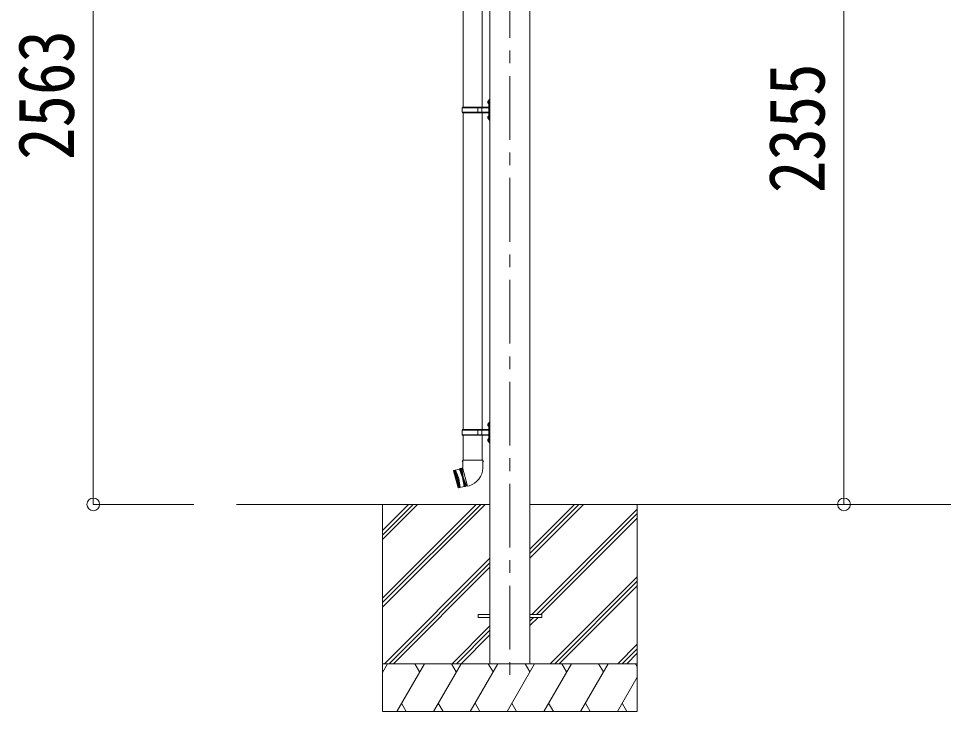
# Model space of a CAD drawing. Units: millimetres at full size, sheet at 1:40. Extents: x -11243 to 11243, y -7760 to 7760.
# Drawn here: x 807 to 3712, y -5222 to -3046 of the extents above; entities that cross this region are included whole.
import ezdxf
from ezdxf.enums import TextEntityAlignment as Align

# ---------------------------------------------------------------- set-up
doc = ezdxf.new("R2010")
doc.units = ezdxf.units.MM
doc.header["$LTSCALE"] = 40
doc.header["$PDMODE"] = 32
doc.header["$PDSIZE"] = 40
doc.linetypes.add('CHAIN1', pattern=[8, 5, -1, 1, -1])
doc.layers.add('0-3_ELV2', color=7, linetype='Continuous', lineweight=9)
doc.layers.add('0-6_OTH_LINE', color=6, linetype='Continuous', lineweight=9)
doc.styles.add('ＭＳ ゴシック', font='')
doc.styles.get('ＭＳ ゴシック').set_extended_font_data('MS Gothic')

msp = doc.modelspace()

# ---------------------------------------------------------------- linework, layer by layer
at = {"layer": '0-3_ELV2', "color": 5, "linetype": 'CHAIN1'}
msp.add_line((2350.21, -1946.82), (2350.21, -5122.26), dxfattribs=at)
at = {"layer": '0-3_ELV2', "color": 4}
for p, q in [((2287.71, -2217.75), (2287.71, -5071.65)), ((2412.71, -2217.75), (2412.71, -5071.65)), ((2250.21, -4917.15), (2287.71, -4917.15)), ((2250.21, -4917.15), (2250.21, -4926.15)), ((2250.21, -4926.15), (2287.71, -4926.15)), ((2412.71, -4917.15), (2450.21, -4917.15)), ((2412.71, -4926.15), (2450.21, -4926.15)), ((2450.21, -4917.15), (2450.21, -4926.15))]:
    msp.add_line(p, q, dxfattribs=at)
at = {"layer": '0-3_ELV2'}
for p, q in [((2203.86, -2434.65), (2203.86, -3324.14)), ((2263.56, -2434.65), (2263.56, -3324.14)), ((2281.41, -3307), (2283.46, -3308)), ((2282.68, -3305), (2283.31, -3305)), ((2282.68, -3305), (2282.68, -3313.3)), ((2283.31, -3305), (2283.71, -3305.4)), ((2283.46, -3308), (2284.07, -3309.15)), ((2285.71, -3300.65), (2283.71, -3302.65)), ((2283.71, -3302.65), (2283.71, -3363.65)), ((2285.71, -3300.65), (2285.71, -3365.65)), ((2285.71, -3300.65), (2287.71, -3300.65)), ((2287.71, -3365.65), (2287.71, -3300.65)), ((2200.71, -3326.15), (2201.71, -3324.15)), ((2200.71, -3340.15), (2200.71, -3326.15)), ((2249.21, -3326.15), (2200.71, -3326.15)), ((2200.71, -3340.15), (2201.71, -3342.15)), ((2249.21, -3340.15), (2200.71, -3340.15)), ((2283.21, -3324.15), (2201.71, -3324.15)), ((2249.21, -3342.15), (2249.21, -3324.15)), ((2249.96, -3324.15), (2251.96, -3326.15)), ((2249.96, -3342.15), (2251.96, -3340.15)), ((2283.21, -3326.15), (2251.96, -3326.15)), ((2283.21, -3340.15), (2251.96, -3340.15)), ((2262.34, -3326.15), (2260.34, -3324.15)), ((2262.34, -3340.15), (2260.34, -3342.15)), ((2262.34, -3340.15), (2262.34, -3326.15)), ((2282.68, -3313.3), (2283.31, -3313.3)), ((2201.71, -3342.15), (2283.21, -3342.15)), ((2203.86, -3342.14), (2203.86, -4336.65)), ((2263.56, -3342.14), (2263.56, -4336.65)), ((2281.41, -3355), (2283.46, -3356)), ((2282.68, -3353), (2283.31, -3353)), ((2282.68, -3353), (2282.68, -3361.3)), ((2282.68, -3361.3), (2283.31, -3361.3)), ((2283.31, -3353), (2283.31, -3361.3)), ((2283.31, -3353), (2283.71, -3353.4)), ((2283.31, -3361.3), (2283.71, -3360.9)), ((2283.46, -3356), (2284.07, -3357.15)), ((2283.71, -3363.65), (2285.71, -3365.65)), ((2287.71, -3365.65), (2285.71, -3365.65)), ((2281.41, -4319.5), (2283.46, -4320.5)), ((2282.68, -4317.5), (2283.31, -4317.5)), ((2282.68, -4317.5), (2282.68, -4325.8)), ((2282.68, -4325.8), (2283.31, -4325.8)), ((2283.31, -4317.5), (2283.71, -4317.9)), ((2283.46, -4320.5), (2284.07, -4321.65)), ((2285.71, -4313.15), (2283.71, -4315.15)), ((2283.71, -4315.15), (2283.71, -4376.15)), ((2285.71, -4313.15), (2285.71, -4378.15)), ((2285.71, -4313.15), (2287.71, -4313.15)), ((2287.71, -4378.15), (2287.71, -4313.15)), ((2200.71, -4338.65), (2201.71, -4336.65)), ((2200.71, -4352.65), (2200.71, -4338.65)), ((2249.21, -4338.65), (2200.71, -4338.65)), ((2200.71, -4352.65), (2201.71, -4354.65)), ((2249.21, -4352.65), (2200.71, -4352.65)), ((2283.21, -4336.65), (2201.71, -4336.65)), ((2201.71, -4354.65), (2283.21, -4354.65)), ((2203.86, -4354.65), (2203.86, -4432.52)), ((2249.21, -4354.65), (2249.21, -4336.65)), ((2249.96, -4336.65), (2251.96, -4338.65)), ((2249.96, -4354.65), (2251.96, -4352.65)), ((2283.21, -4338.65), (2251.96, -4338.65)), ((2283.21, -4352.65), (2251.96, -4352.65)), ((2262.34, -4338.65), (2260.34, -4336.65)), ((2262.34, -4352.65), (2260.34, -4354.65)), ((2262.34, -4352.65), (2262.34, -4338.65)), ((2263.56, -4354.65), (2263.56, -4432.52)), ((2281.41, -4367.5), (2283.46, -4368.5)), ((2282.68, -4365.5), (2283.31, -4365.5)), ((2282.68, -4365.5), (2282.68, -4373.8)), ((2282.68, -4373.8), (2283.31, -4373.8)), ((2283.31, -4365.5), (2283.31, -4373.8)), ((2283.31, -4365.5), (2283.71, -4365.9)), ((2283.31, -4373.8), (2283.71, -4373.4)), ((2283.46, -4368.5), (2284.07, -4369.65)), ((2283.71, -4376.15), (2285.71, -4378.15)), ((2287.71, -4378.15), (2285.71, -4378.15)), ((2202.01, -4432.52), (2200.31, -4437.02)), ((2202.04, -4437.52), (2200.31, -4437.02)), ((2265.41, -4432.52), (2202.01, -4432.52)), ((2202.01, -4432.52), (2202.15, -4455.76)), ((2265.41, -4432.52), (2265.26, -4457.52)), ((2173.43, -4466.04), (2173.78, -4465.43)), ((2173.43, -4466.04), (2187.74, -4519.46)), ((2191.65, -4460.64), (2173.78, -4465.43)), ((2188.35, -4519.81), (2173.78, -4465.43)), ((2177.65, -4464.4), (2192.22, -4518.78)), ((2182.03, -4492.36), (2177.65, -4464.4)), ((2179.58, -4463.88), (2194.15, -4518.26)), ((2189.76, -4490.29), (2179.58, -4463.88)), ((2194.29, -4458.9), (2191.65, -4460.64)), ((2194.29, -4458.9), (2196.22, -4458.38)), ((2209.38, -4515.21), (2194.29, -4458.9)), ((2199.19, -4457.85), (2196.22, -4458.38)), ((2196.22, -4458.38), (2211.31, -4514.7)), ((2202.08, -4457.07), (2199.19, -4457.85)), ((2199.19, -4457.85), (2203.77, -4486.54)), ((2202.15, -4455.76), (2201.76, -4455.86)), ((2201.76, -4455.86), (2217.37, -4514.11)), ((2182.03, -4492.36), (2192.22, -4518.78)), ((2189.76, -4490.29), (2194.15, -4518.26)), ((2214.15, -4513.68), (2203.77, -4486.54)), ((2188.35, -4519.81), (2187.74, -4519.46)), ((2206.22, -4515.02), (2188.35, -4519.81)), ((2209.38, -4515.21), (2206.22, -4515.02)), ((2209.38, -4515.21), (2211.31, -4514.7)), ((2214.15, -4513.68), (2211.31, -4514.7)), ((2217.04, -4512.9), (2214.15, -4513.68)), ((2217.37, -4514.11), (2222.28, -4512.79)), ((1491.38, -4571.65), (2287.71, -4571.65)), ((1950.21, -4571.65), (1950.21, -5221.65)), ((1950.21, -4865.82), (2244.39, -4571.65)), ((1950.21, -4879.97), (2258.53, -4571.65)), ((1950.21, -4894.11), (2272.68, -4571.65)), ((1950.21, -4681.98), (2060.54, -4571.65)), ((1950.21, -4667.84), (2046.4, -4571.65)), ((1950.21, -4653.69), (2032.26, -4571.65)), ((2412.71, -4739.98), (2581.04, -4571.65)), ((2412.71, -4725.84), (2566.9, -4571.65)), ((2412.71, -4711.69), (2552.76, -4571.65)), ((2412.71, -4571.65), (4187.71, -4571.65)), ((2419.39, -4917.15), (2750.21, -4586.33)), ((2750.21, -4571.65), (2750.21, -5221.65)), ((2433.53, -4917.15), (2750.21, -4600.47)), ((2447.67, -4917.15), (2750.21, -4614.61)), ((1956.52, -5071.65), (2287.71, -4740.46)), ((1970.66, -5071.65), (2287.71, -4754.6)), ((1984.81, -5071.65), (2287.71, -4768.74)), ((2477.02, -5071.65), (2750.21, -4798.46)), ((2491.16, -5071.65), (2750.21, -4812.6)), ((2505.31, -5071.65), (2750.21, -4826.74)), ((2412.71, -4952.11), (2438.67, -4926.15)), ((2412.71, -4937.97), (2424.53, -4926.15)), ((2287.71, -4952.59), (2168.65, -5071.65)), ((2182.8, -5071.65), (2287.71, -4966.73)), ((2196.94, -5071.65), (2287.71, -4980.87)), ((2689.15, -5071.65), (2750.21, -5010.59)), ((2703.3, -5071.65), (2750.21, -5024.73)), ((2717.44, -5071.65), (2750.21, -5038.87)), ((2750.21, -5071.65), (1950.21, -5071.65)), ((1950.21, -5099.15), (1966.09, -5071.65)), ((1994.96, -5221.65), (2081.56, -5071.65)), ((2066.56, -5097.63), (2051.56, -5071.65)), ((2110.43, -5221.65), (2197.03, -5071.65)), ((2182.03, -5097.63), (2167.03, -5071.65)), ((2225.9, -5221.65), (2312.5, -5071.65)), ((2297.5, -5097.63), (2282.5, -5071.65)), ((2341.37, -5221.65), (2427.97, -5071.65)), ((2412.97, -5097.63), (2397.97, -5071.65)), ((2456.84, -5221.65), (2543.44, -5071.65)), ((2528.44, -5097.63), (2513.44, -5071.65)), ((2572.31, -5221.65), (2658.91, -5071.65)), ((2628.91, -5071.65), (2643.91, -5097.63)), ((2744.38, -5071.65), (2750.21, -5081.75)), ((2687.78, -5221.65), (2750.21, -5113.51)), ((2009.96, -5195.67), (2024.96, -5221.65)), ((2125.43, -5195.67), (2140.43, -5221.65)), ((2240.9, -5195.67), (2255.9, -5221.65)), ((2356.37, -5195.67), (2371.37, -5221.65)), ((2471.84, -5195.67), (2486.84, -5221.65)), ((2587.31, -5195.67), (2602.31, -5221.65)), ((2702.78, -5195.67), (2717.78, -5221.65)), ((1950.21, -5221.65), (2750.21, -5221.65))]:
    msp.add_line(p, q, dxfattribs=at)
at = {"layer": '0-3_ELV2', "color": 6}
for p, q in [((1041.74, -4571.65), (1357.98, -4571.65)), ((3399.6, -4571.65), (2759.57, -4571.65))]:
    msp.add_line(p, q, dxfattribs=at)
at = {"layer": '0-3_ELV2'}
for points in [[(2281.41, -3311.3), (2283.46, -3310.3), (2284.07, -3309.15)], [(2283.31, -3305), (2283.31, -3313.3), (2283.71, -3312.9)], [(2281.41, -3359.3), (2283.46, -3358.3), (2284.07, -3357.15)], [(2281.41, -4323.8), (2283.46, -4322.8), (2284.07, -4321.65)], [(2283.31, -4317.5), (2283.31, -4325.8), (2283.71, -4325.4)], [(2281.41, -4371.8), (2283.46, -4370.8), (2284.07, -4369.65)], [(2265.41, -4432.52), (2266.91, -4437.02), (2265.38, -4437.52)], [(2191.65, -4460.64), (2201.84, -4487.06), (2206.22, -4515.02)]]:
    msp.add_lwpolyline(points, dxfattribs=at)
for centre, radius, start, end in [((2287.01, -3309.15), 6, 136.21765, 223.78235), ((2283.21, -3323.65), 0.5, 270, 0), ((2283.21, -3325.65), 0.5, 270, 0), ((2283.21, -3340.65), 0.5, 0, 90), ((2287.01, -3357.15), 6, 136.21765, 223.78235), ((2283.21, -3342.65), 0.5, 0, 90), ((2287.01, -4321.65), 6, 136.21765, 223.78235), ((2283.21, -4336.15), 0.5, 270, 0), ((2283.21, -4338.15), 0.5, 270, 0), ((2283.21, -4353.15), 0.5, 0, 90), ((2283.21, -4355.15), 0.5, 0, 90), ((2287.01, -4369.65), 6, 136.21765, 223.78235), ((2207.26, -4456.77), 58, 285, 359.65623)]:
    msp.add_arc(centre, radius, start, end, dxfattribs=at)
at = {"layer": '0-3_ELV2', "color": 6}
for p in [(1041.74, -4571.65), (3399.6, -4571.65)]:
    msp.add_point(p, dxfattribs=at)
at = {"layer": '0-6_OTH_LINE'}
for p, q in [((1041.74, -4571.65), (1041.74, -2008.41)), ((3399.6, -2216.65), (3399.6, -4571.65))]:
    msp.add_line(p, q, dxfattribs=at)

# ---------------------------------------------------------------- texts
at = {"layer": '0-3_ELV2', "style": 'ＭＳ ゴシック', "width": 0.85}
for s, p in [('2563', (1033.74, -3490.03)), ('2355', (3391.6, -3594.15))]:
    msp.add_text(s, height=176, rotation=90, dxfattribs=at).set_placement(p, align=Align.BOTTOM_LEFT)

doc.saveas('drawing.dxf')
